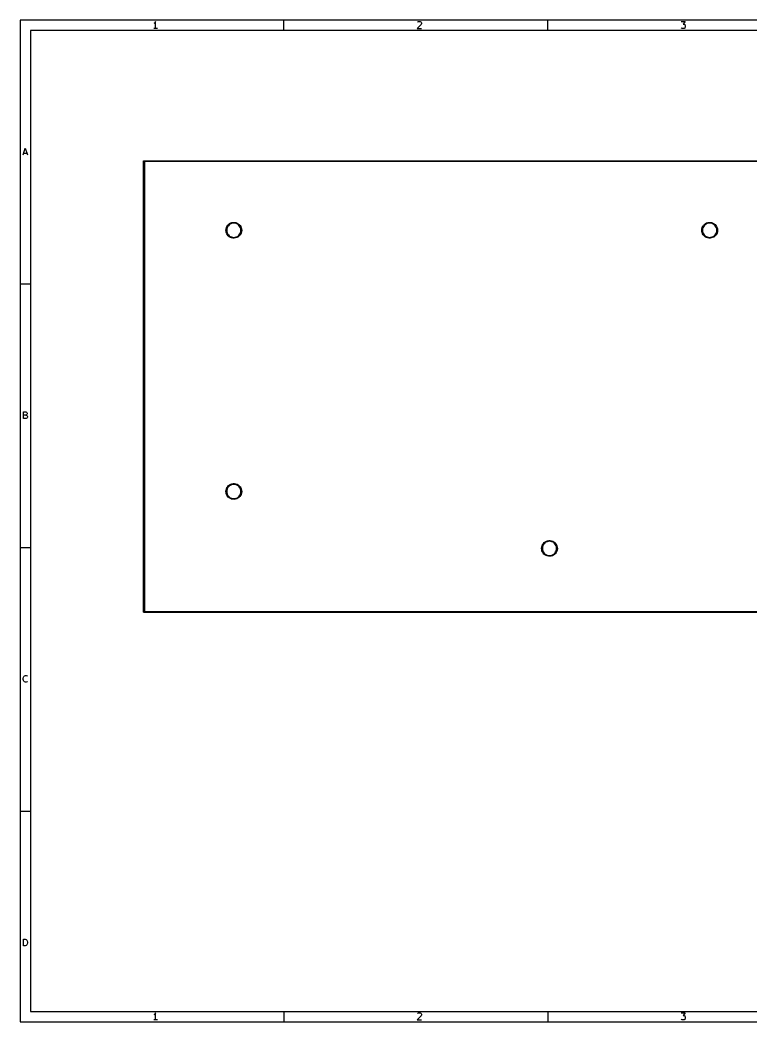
# Model space of a CAD drawing. Extents: x -194 to 83, y -81 to 109.
# Drawn here: x -194 to -55.5, y -80.6 to 109.4 of the extents above; entities that cross this region are included whole.
import ezdxf

# ---------------------------------------------------------------- set-up
doc = ezdxf.new("R2010")
doc.units = 0
doc.layers.add('BLACK', color=7, linetype='CONTINUOUS')

msp = doc.modelspace()

# ---------------------------------------------------------------- linework, layer by layer
at = {"layer": 'BLACK', "linetype": 'CONTINUOUS'}
for p, q in [((-193.962, 109.38), (-193.962, -80.6272)), ((83.0402, 109.38), (-193.962, 109.38)), ((-168.516, 108.782), (-168.639, 108.72)), ((-168.392, 108.906), (-168.516, 108.782)), ((-168.268, 109.092), (-168.392, 108.906)), ((-168.268, 107.792), (-168.268, 109.092)), ((-143.962, 107.38), (-143.962, 109.38)), ((-117.958, 108.535), (-118.701, 107.792)), ((-118.639, 108.968), (-118.577, 109.03)), ((-118.577, 109.03), (-118.454, 109.092)), ((-118.454, 109.092), (-118.144, 109.092)), ((-118.144, 109.092), (-118.02, 109.03)), ((-118.02, 109.03), (-117.958, 108.968)), ((-117.958, 108.968), (-117.897, 108.844)), ((-117.897, 108.72), (-117.958, 108.535)), ((-117.897, 108.844), (-117.897, 108.72)), ((-93.962, 107.38), (-93.962, 109.38)), ((-68.7013, 109.092), (-67.8965, 109.092)), ((-67.8965, 109.092), (-68.3299, 108.597)), ((-68.3299, 108.597), (-68.1441, 108.597)), ((-68.1441, 108.597), (-68.0203, 108.535)), ((-68.0203, 108.535), (-67.9584, 108.473)), ((-67.9584, 108.473), (-67.8965, 108.349)), ((-67.8965, 108.349), (-67.8965, 108.04)), ((-191.962, 107.38), (-191.962, -78.6272)), ((81.0402, 107.38), (-191.962, 107.38)), ((-167.897, 107.792), (-168.639, 107.792)), ((-118.701, 107.792), (-117.897, 107.792)), ((-68.6394, 107.854), (-68.7013, 107.916)), ((-68.5156, 107.792), (-68.6394, 107.854)), ((-68.1441, 107.792), (-68.5156, 107.792)), ((-68.0203, 107.854), (-68.1441, 107.792)), ((-67.9584, 107.916), (-68.0203, 107.854)), ((-67.8965, 108.04), (-67.9584, 107.916)), ((-193.395, 83.7919), (-192.962, 85.0919)), ((-193.272, 84.1633), (-192.652, 84.1633)), ((-192.962, 85.0919), (-192.529, 83.7919)), ((-170.546, 82.6241), (-170.544, 82.6339)), ((-170.546, -2.8898), (-170.546, 82.6241)), ((-170.545, 82.6372), (-170.543, 82.64)), ((-170.544, 82.6339), (-170.545, 82.6372)), ((-170.543, 82.64), (-170.541, 82.6498)), ((-170.541, 82.6498), (-170.529, 82.6647)), ((-170.529, 82.6647), (-170.519, 82.6816)), ((-170.519, 82.6816), (-170.513, 82.6839)), ((-170.513, 82.6839), (-170.508, 82.6891)), ((-170.508, 82.6891), (-170.489, 82.6924)), ((-170.489, 82.6924), (-170.471, 82.6991)), ((-170.471, 82.6991), (2.88389, 82.6512)), ((2.80887, 82.5012), (-170.396, 82.5491)), ((-170.396, 82.5491), (-170.396, -2.8148)), ((-154.753, 70.2524), (-154.615, 70.4547)), ((-154.487, 70.3817), (-154.622, 70.189)), ((-154.615, 70.4547), (-154.446, 70.6318)), ((-154.321, 70.5481), (-154.487, 70.3817)), ((-154.446, 70.6318), (-154.25, 70.7789)), ((-154.128, 70.6831), (-154.321, 70.5481)), ((-154.25, 70.7789), (-154.032, 70.8921)), ((-153.915, 70.7826), (-154.128, 70.6831)), ((-154.032, 70.8921), (-153.8, 70.9682)), ((-153.688, 70.8435), (-153.915, 70.7826)), ((-153.8, 70.9682), (-153.557, 71.0052)), ((-153.453, 70.864), (-153.688, 70.8435)), ((-153.557, 71.0052), (-153.312, 71.0022)), ((-153.219, 70.8435), (-153.453, 70.864)), ((-153.312, 71.0022), (-153.071, 70.9593)), ((-152.991, 70.7826), (-153.219, 70.8435)), ((-153.071, 70.9593), (-152.84, 70.8775)), ((-152.778, 70.6831), (-152.991, 70.7826)), ((-152.84, 70.8775), (-152.626, 70.7591)), ((-152.585, 70.5481), (-152.778, 70.6831)), ((-152.626, 70.7591), (-152.434, 70.6073)), ((-152.419, 70.3817), (-152.585, 70.5481)), ((-152.434, 70.6073), (-152.269, 70.4261)), ((-152.284, 70.189), (-152.419, 70.3817)), ((-152.269, 70.4261), (-152.136, 70.2204)), ((-64.5829, 70.2524), (-64.4449, 70.4547)), ((-64.3173, 70.3817), (-64.4523, 70.189)), ((-64.4449, 70.4547), (-64.2756, 70.6318)), ((-64.1509, 70.5481), (-64.3173, 70.3817)), ((-64.2756, 70.6318), (-64.0797, 70.7789)), ((-63.9582, 70.6831), (-64.1509, 70.5481)), ((-64.0797, 70.7789), (-63.8624, 70.8921)), ((-63.7449, 70.7826), (-63.9582, 70.6831)), ((-63.8624, 70.8921), (-63.6296, 70.9682)), ((-63.5176, 70.8435), (-63.7449, 70.7826)), ((-63.6296, 70.9682), (-63.3874, 71.0052)), ((-63.2831, 70.864), (-63.5176, 70.8435)), ((-63.3874, 71.0052), (-63.1425, 71.0022)), ((-63.0487, 70.8435), (-63.2831, 70.864)), ((-63.1425, 71.0022), (-62.9013, 70.9593)), ((-62.8214, 70.7826), (-63.0487, 70.8435)), ((-62.9013, 70.9593), (-62.6703, 70.8775)), ((-62.6081, 70.6831), (-62.8214, 70.7826)), ((-62.6703, 70.8775), (-62.4559, 70.7591)), ((-62.4153, 70.5481), (-62.6081, 70.6831)), ((-62.4559, 70.7591), (-62.2636, 70.6073)), ((-62.2489, 70.3817), (-62.4153, 70.5481)), ((-62.2636, 70.6073), (-62.0987, 70.4261)), ((-62.114, 70.189), (-62.2489, 70.3817)), ((-62.0987, 70.4261), (-61.9657, 70.2204)), ((-154.948, 69.5505), (-154.922, 69.7941)), ((-154.945, 69.514), (-154.948, 69.5505)), ((-154.933, 69.3059), (-154.945, 69.514)), ((-154.88, 69.0669), (-154.933, 69.3059)), ((-154.922, 69.7941), (-154.856, 70.0301)), ((-154.787, 68.8399), (-154.88, 69.0669)), ((-154.856, 70.0301), (-154.753, 70.2524)), ((-154.783, 69.7484), (-154.803, 69.514)), ((-154.803, 69.514), (-154.783, 69.2795)), ((-154.659, 68.6311), (-154.787, 68.8399)), ((-154.722, 69.9757), (-154.783, 69.7484)), ((-154.783, 69.2795), (-154.722, 69.0522)), ((-154.622, 70.189), (-154.722, 69.9757)), ((-154.722, 69.0522), (-154.622, 68.8389)), ((-154.499, 68.4459), (-154.659, 68.6311)), ((-154.622, 68.8389), (-154.487, 68.6462)), ((-154.311, 68.2894), (-154.499, 68.4459)), ((-154.487, 68.6462), (-154.321, 68.4798)), ((-154.321, 68.4798), (-154.128, 68.3448)), ((-152.778, 68.3448), (-152.585, 68.4798)), ((-152.585, 68.4798), (-152.419, 68.6462)), ((-152.315, 68.5451), (-152.488, 68.3722)), ((-152.419, 68.6462), (-152.284, 68.8389)), ((-152.172, 68.744), (-152.315, 68.5451)), ((-152.185, 69.9757), (-152.284, 70.189)), ((-152.284, 68.8389), (-152.185, 69.0522)), ((-152.124, 69.7484), (-152.185, 69.9757)), ((-152.185, 69.0522), (-152.124, 69.2795)), ((-152.063, 68.9636), (-152.172, 68.744)), ((-152.136, 70.2204), (-152.038, 69.9957)), ((-152.103, 69.514), (-152.124, 69.7484)), ((-152.124, 69.2795), (-152.103, 69.514)), ((-151.992, 69.198), (-152.063, 68.9636)), ((-152.038, 69.9957), (-151.978, 69.7581)), ((-151.96, 69.4409), (-151.992, 69.198)), ((-151.978, 69.7581), (-151.958, 69.514)), ((-151.958, 69.514), (-151.96, 69.4409)), ((-64.7776, 69.5505), (-64.7516, 69.7941)), ((-64.7755, 69.514), (-64.7776, 69.5505)), ((-64.7635, 69.3059), (-64.7755, 69.514)), ((-64.7096, 69.0669), (-64.7635, 69.3059)), ((-64.7516, 69.7941), (-64.6861, 70.0301)), ((-64.6175, 68.8399), (-64.7096, 69.0669)), ((-64.6861, 70.0301), (-64.5829, 70.2524)), ((-64.6127, 69.7484), (-64.6332, 69.514)), ((-64.6332, 69.514), (-64.6127, 69.2795)), ((-64.4895, 68.6311), (-64.6175, 68.8399)), ((-64.5518, 69.9757), (-64.6127, 69.7484)), ((-64.6127, 69.2795), (-64.5518, 69.0522)), ((-64.4523, 70.189), (-64.5518, 69.9757)), ((-64.5518, 69.0522), (-64.4523, 68.8389)), ((-64.3291, 68.4459), (-64.4895, 68.6311)), ((-64.4523, 68.8389), (-64.3173, 68.6462)), ((-64.1406, 68.2894), (-64.3291, 68.4459)), ((-64.3173, 68.6462), (-64.1509, 68.4798)), ((-64.1509, 68.4798), (-63.9582, 68.3448)), ((-62.6081, 68.3448), (-62.4153, 68.4798)), ((-62.4153, 68.4798), (-62.2489, 68.6462)), ((-62.1447, 68.5451), (-62.3182, 68.3722)), ((-62.2489, 68.6462), (-62.114, 68.8389)), ((-62.0018, 68.744), (-62.1447, 68.5451)), ((-62.0145, 69.9757), (-62.114, 70.189)), ((-62.114, 68.8389), (-62.0145, 69.0522)), ((-61.9536, 69.7484), (-62.0145, 69.9757)), ((-62.0145, 69.0522), (-61.9536, 69.2795)), ((-61.8932, 68.9636), (-62.0018, 68.744)), ((-61.9657, 70.2204), (-61.868, 69.9957)), ((-61.9331, 69.514), (-61.9536, 69.7484)), ((-61.9536, 69.2795), (-61.9331, 69.514)), ((-61.822, 69.198), (-61.8932, 68.9636)), ((-61.868, 69.9957), (-61.8083, 69.7581)), ((-61.79, 69.4409), (-61.822, 69.198)), ((-61.8083, 69.7581), (-61.7882, 69.514)), ((-61.7882, 69.514), (-61.79, 69.4409)), ((-154.099, 68.1658), (-154.311, 68.2894)), ((-154.128, 68.3448), (-153.915, 68.2453)), ((-153.87, 68.0784), (-154.099, 68.1658)), ((-153.915, 68.2453), (-153.688, 68.1844)), ((-153.63, 68.0296), (-153.87, 68.0784)), ((-153.688, 68.1844), (-153.453, 68.1639)), ((-153.385, 68.0206), (-153.63, 68.0296)), ((-153.453, 68.1639), (-153.219, 68.1844)), ((-153.142, 68.0517), (-153.385, 68.0206)), ((-153.219, 68.1844), (-152.991, 68.2453)), ((-152.908, 68.1221), (-153.142, 68.0517)), ((-152.991, 68.2453), (-152.778, 68.3448)), ((-152.688, 68.2299), (-152.908, 68.1221)), ((-152.488, 68.3722), (-152.688, 68.2299)), ((-63.9291, 68.1658), (-64.1406, 68.2894)), ((-63.9582, 68.3448), (-63.7449, 68.2453)), ((-63.7002, 68.0784), (-63.9291, 68.1658)), ((-63.7449, 68.2453), (-63.5176, 68.1844)), ((-63.4601, 68.0296), (-63.7002, 68.0784)), ((-63.5176, 68.1844), (-63.2831, 68.1639)), ((-63.2153, 68.0206), (-63.4601, 68.0296)), ((-63.2831, 68.1639), (-63.0487, 68.1844)), ((-62.9723, 68.0517), (-63.2153, 68.0206)), ((-63.0487, 68.1844), (-62.8214, 68.2453)), ((-62.7377, 68.1221), (-62.9723, 68.0517)), ((-62.8214, 68.2453), (-62.6081, 68.3448)), ((-62.5177, 68.2299), (-62.7377, 68.1221)), ((-62.3182, 68.3722), (-62.5177, 68.2299)), ((-193.962, 59.38), (-191.962, 59.38)), ((-193.302, 33.7919), (-193.302, 35.0919)), ((-193.302, 35.0919), (-192.869, 35.0919)), ((-192.869, 34.4729), (-193.302, 34.4729)), ((-192.869, 35.0919), (-192.745, 35.03)), ((-192.745, 34.5348), (-192.869, 34.4729)), ((-192.869, 34.4729), (-192.683, 34.411)), ((-192.745, 35.03), (-192.683, 34.9681)), ((-192.683, 34.5967), (-192.745, 34.5348)), ((-192.683, 34.9681), (-192.622, 34.8443)), ((-192.622, 34.7205), (-192.683, 34.5967)), ((-192.683, 34.411), (-192.622, 34.349)), ((-192.622, 34.8443), (-192.622, 34.7205)), ((-192.622, 34.349), (-192.56, 34.2252)), ((-192.56, 34.2252), (-192.56, 34.0395)), ((-192.807, 33.7919), (-193.302, 33.7919)), ((-192.683, 33.8538), (-192.807, 33.7919)), ((-192.622, 33.9157), (-192.683, 33.8538)), ((-192.56, 34.0395), (-192.622, 33.9157)), ((-154.753, 20.7086), (-154.615, 20.911)), ((-154.615, 20.911), (-154.446, 21.0881)), ((-154.321, 21.0044), (-154.487, 20.838)), ((-154.446, 21.0881), (-154.25, 21.2352)), ((-154.128, 21.1394), (-154.321, 21.0044)), ((-154.25, 21.2352), (-154.032, 21.3483)), ((-153.915, 21.2388), (-154.128, 21.1394)), ((-154.032, 21.3483), (-153.8, 21.4244)), ((-153.688, 21.2997), (-153.915, 21.2388)), ((-153.8, 21.4244), (-153.557, 21.4615)), ((-153.453, 21.3202), (-153.688, 21.2997)), ((-153.557, 21.4615), (-153.312, 21.4585)), ((-153.219, 21.2997), (-153.453, 21.3202)), ((-153.312, 21.4585), (-153.071, 21.4155)), ((-152.991, 21.2388), (-153.219, 21.2997)), ((-153.071, 21.4155), (-152.84, 21.3337)), ((-152.778, 21.1394), (-152.991, 21.2388)), ((-152.84, 21.3337), (-152.626, 21.2153)), ((-152.585, 21.0044), (-152.778, 21.1394)), ((-152.626, 21.2153), (-152.434, 21.0635)), ((-152.419, 20.838), (-152.585, 21.0044)), ((-152.434, 21.0635), (-152.269, 20.8823)), ((-154.948, 20.0067), (-154.922, 20.2503)), ((-154.945, 19.9702), (-154.948, 20.0067)), ((-154.933, 19.7621), (-154.945, 19.9702)), ((-154.88, 19.5232), (-154.933, 19.7621)), ((-154.922, 20.2503), (-154.856, 20.4864)), ((-154.787, 19.2962), (-154.88, 19.5232)), ((-154.856, 20.4864), (-154.753, 20.7086)), ((-154.783, 20.2046), (-154.803, 19.9702)), ((-154.803, 19.9702), (-154.783, 19.7358)), ((-154.659, 19.0873), (-154.787, 19.2962)), ((-154.722, 20.4319), (-154.783, 20.2046)), ((-154.783, 19.7358), (-154.722, 19.5085)), ((-154.622, 20.6452), (-154.722, 20.4319)), ((-154.722, 19.5085), (-154.622, 19.2952)), ((-154.499, 18.9021), (-154.659, 19.0873)), ((-154.487, 20.838), (-154.622, 20.6452)), ((-154.622, 19.2952), (-154.487, 19.1024)), ((-154.487, 19.1024), (-154.321, 18.936)), ((-152.585, 18.936), (-152.419, 19.1024)), ((-152.315, 19.0013), (-152.488, 18.8284)), ((-152.284, 20.6452), (-152.419, 20.838)), ((-152.419, 19.1024), (-152.284, 19.2952)), ((-152.172, 19.2003), (-152.315, 19.0013)), ((-152.185, 20.4319), (-152.284, 20.6452)), ((-152.284, 19.2952), (-152.185, 19.5085)), ((-152.269, 20.8823), (-152.136, 20.6766)), ((-152.124, 20.2046), (-152.185, 20.4319)), ((-152.185, 19.5085), (-152.124, 19.7358)), ((-152.063, 19.4199), (-152.172, 19.2003)), ((-152.136, 20.6766), (-152.038, 20.452)), ((-152.103, 19.9702), (-152.124, 20.2046)), ((-152.124, 19.7358), (-152.103, 19.9702)), ((-151.992, 19.6543), (-152.063, 19.4199)), ((-152.038, 20.452), (-151.978, 20.2144)), ((-151.96, 19.8972), (-151.992, 19.6543)), ((-151.978, 20.2144), (-151.958, 19.9702)), ((-151.958, 19.9702), (-151.96, 19.8972)), ((-154.311, 18.7456), (-154.499, 18.9021)), ((-154.321, 18.936), (-154.128, 18.801)), ((-154.099, 18.622), (-154.311, 18.7456)), ((-154.128, 18.801), (-153.915, 18.7016)), ((-153.87, 18.5347), (-154.099, 18.622)), ((-153.915, 18.7016), (-153.688, 18.6407)), ((-153.63, 18.4858), (-153.87, 18.5347)), ((-153.688, 18.6407), (-153.453, 18.6202)), ((-153.385, 18.4768), (-153.63, 18.4858)), ((-153.453, 18.6202), (-153.219, 18.6407)), ((-153.142, 18.508), (-153.385, 18.4768)), ((-153.219, 18.6407), (-152.991, 18.7016)), ((-152.908, 18.5784), (-153.142, 18.508)), ((-152.991, 18.7016), (-152.778, 18.801)), ((-152.688, 18.6861), (-152.908, 18.5784)), ((-152.778, 18.801), (-152.585, 18.936)), ((-152.488, 18.8284), (-152.688, 18.6861)), ((-95.1046, 9.45531), (-95.0391, 9.69138)), ((-95.0391, 9.69138), (-94.9359, 9.91359)), ((-94.9048, 9.63694), (-94.9657, 9.40963)), ((-94.9359, 9.91359), (-94.7979, 10.116)), ((-94.8053, 9.85022), (-94.9048, 9.63694)), ((-94.6703, 10.043), (-94.8053, 9.85022)), ((-94.7979, 10.116), (-94.6286, 10.2931)), ((-94.5039, 10.2094), (-94.6703, 10.043)), ((-94.6286, 10.2931), (-94.4327, 10.4402)), ((-94.3112, 10.3444), (-94.5039, 10.2094)), ((-94.4327, 10.4402), (-94.2154, 10.5533)), ((-94.0979, 10.4438), (-94.3112, 10.3444)), ((-94.2154, 10.5533), (-93.9826, 10.6294)), ((-93.8706, 10.5047), (-94.0979, 10.4438)), ((-93.9826, 10.6294), (-93.7404, 10.6665)), ((-93.6361, 10.5252), (-93.8706, 10.5047)), ((-93.7404, 10.6665), (-93.4955, 10.6635)), ((-93.4017, 10.5047), (-93.6361, 10.5252)), ((-93.4955, 10.6635), (-93.2543, 10.6205)), ((-93.1744, 10.4438), (-93.4017, 10.5047)), ((-93.2543, 10.6205), (-93.0233, 10.5387)), ((-92.9611, 10.3444), (-93.1744, 10.4438)), ((-93.0233, 10.5387), (-92.8089, 10.4203)), ((-92.7683, 10.2094), (-92.9611, 10.3444)), ((-92.8089, 10.4203), (-92.6166, 10.2685)), ((-92.6019, 10.043), (-92.7683, 10.2094)), ((-92.6166, 10.2685), (-92.4517, 10.0873)), ((-92.467, 9.85022), (-92.6019, 10.043)), ((-92.3675, 9.63694), (-92.467, 9.85022)), ((-92.4517, 10.0873), (-92.3187, 9.88162)), ((-92.3066, 9.40963), (-92.3675, 9.63694)), ((-92.3187, 9.88162), (-92.221, 9.65695)), ((-92.221, 9.65695), (-92.1613, 9.41935)), ((-193.962, 9.38), (-191.962, 9.38)), ((-95.1306, 9.21172), (-95.1046, 9.45531)), ((-95.1285, 9.1752), (-95.1306, 9.21172)), ((-95.1165, 8.96715), (-95.1285, 9.1752)), ((-95.0626, 8.72816), (-95.1165, 8.96715)), ((-94.9705, 8.50118), (-95.0626, 8.72816)), ((-94.9657, 9.40963), (-94.9862, 9.1752)), ((-94.9862, 9.1752), (-94.9657, 8.94076)), ((-94.8425, 8.2923), (-94.9705, 8.50118)), ((-94.9657, 8.94076), (-94.9048, 8.71346)), ((-94.9048, 8.71346), (-94.8053, 8.50018)), ((-94.6821, 8.10713), (-94.8425, 8.2923)), ((-94.8053, 8.50018), (-94.6703, 8.30741)), ((-94.4936, 7.95064), (-94.6821, 8.10713)), ((-94.6703, 8.30741), (-94.5039, 8.14101)), ((-94.5039, 8.14101), (-94.3112, 8.00603)), ((-94.2821, 7.82705), (-94.4936, 7.95064)), ((-94.3112, 8.00603), (-94.0979, 7.90657)), ((-94.0532, 7.73965), (-94.2821, 7.82705)), ((-94.0979, 7.90657), (-93.8706, 7.84567)), ((-93.8131, 7.69081), (-94.0532, 7.73965)), ((-93.8706, 7.84567), (-93.6361, 7.82516)), ((-93.5683, 7.68183), (-93.8131, 7.69081)), ((-93.6361, 7.82516), (-93.4017, 7.84567)), ((-93.3253, 7.71296), (-93.5683, 7.68183)), ((-93.4017, 7.84567), (-93.1744, 7.90657)), ((-93.0907, 7.78336), (-93.3253, 7.71296)), ((-93.1744, 7.90657), (-92.9611, 8.00603)), ((-92.8707, 7.89113), (-93.0907, 7.78336)), ((-92.9611, 8.00603), (-92.7683, 8.14101)), ((-92.6712, 8.0334), (-92.8707, 7.89113)), ((-92.7683, 8.14101), (-92.6019, 8.30741)), ((-92.4977, 8.20632), (-92.6712, 8.0334)), ((-92.6019, 8.30741), (-92.467, 8.50018)), ((-92.3548, 8.40526), (-92.4977, 8.20632)), ((-92.467, 8.50018), (-92.3675, 8.71346)), ((-92.3675, 8.71346), (-92.3066, 8.94076)), ((-92.2462, 8.62489), (-92.3548, 8.40526)), ((-92.2861, 9.1752), (-92.3066, 9.40963)), ((-92.3066, 8.94076), (-92.2861, 9.1752)), ((-92.175, 8.85929), (-92.2462, 8.62489)), ((-92.143, 9.10217), (-92.175, 8.85929)), ((-92.1613, 9.41935), (-92.1412, 9.1752)), ((-92.1412, 9.1752), (-92.143, 9.10217)), ((-170.539, -2.90811), (-170.546, -2.8898)), ((-170.536, -2.9273), (-170.539, -2.90811)), ((-170.531, -2.93165), (-170.536, -2.9273)), ((-170.529, -2.93801), (-170.531, -2.93165)), ((-170.512, -2.94775), (-170.529, -2.93801)), ((-170.497, -2.96028), (-170.512, -2.94775)), ((-170.487, -2.962), (-170.497, -2.96028)), ((-170.484, -2.96366), (-170.487, -2.962)), ((-170.481, -2.96308), (-170.484, -2.96366)), ((-170.471, -2.9648), (-170.481, -2.96308)), ((2.88387, -2.9648), (-170.471, -2.9648)), ((-170.396, -2.8148), (2.80887, -2.8148)), ((-193.302, -15.2176), (-193.241, -15.0938)), ((-193.241, -15.0938), (-193.117, -14.97)), ((-193.117, -14.97), (-192.931, -14.9081)), ((-192.931, -14.9081), (-192.807, -14.9081)), ((-192.807, -14.9081), (-192.622, -14.97)), ((-192.622, -14.97), (-192.56, -15.0319)), ((-193.364, -15.4652), (-193.302, -15.2176)), ((-193.364, -15.651), (-193.364, -15.4652)), ((-193.302, -15.8986), (-193.364, -15.651)), ((-193.241, -16.0224), (-193.302, -15.8986)), ((-193.117, -16.1462), (-193.241, -16.0224)), ((-192.931, -16.2081), (-193.117, -16.1462)), ((-192.807, -16.2081), (-192.931, -16.2081)), ((-192.622, -16.1462), (-192.807, -16.2081)), ((-192.56, -16.0843), (-192.622, -16.1462)), ((-193.962, -40.62), (-191.962, -40.62)), ((-193.302, -66.2081), (-193.302, -64.9081)), ((-193.302, -64.9081), (-192.993, -64.9081)), ((-192.993, -66.2081), (-193.302, -66.2081)), ((-192.993, -64.9081), (-192.807, -64.97)), ((-192.807, -66.1462), (-192.993, -66.2081)), ((-192.807, -64.97), (-192.683, -65.0938)), ((-192.683, -66.0224), (-192.807, -66.1462)), ((-192.683, -65.0938), (-192.622, -65.2176)), ((-192.622, -65.8986), (-192.683, -66.0224)), ((-192.622, -65.2176), (-192.56, -65.4652)), ((-192.56, -65.651), (-192.622, -65.8986)), ((-192.56, -65.4652), (-192.56, -65.651)), ((-191.962, -78.6272), (81.0402, -78.6272)), ((-168.516, -79.2248), (-168.639, -79.2867)), ((-168.392, -79.101), (-168.516, -79.2248)), ((-168.268, -78.9153), (-168.392, -79.101)), ((-168.268, -80.2153), (-168.268, -78.9153)), ((-143.962, -78.6272), (-143.962, -80.6272)), ((-117.958, -79.4724), (-118.701, -80.2153)), ((-118.639, -79.0391), (-118.577, -78.9772)), ((-118.577, -78.9772), (-118.454, -78.9153)), ((-118.454, -78.9153), (-118.144, -78.9153)), ((-118.144, -78.9153), (-118.02, -78.9772)), ((-118.02, -78.9772), (-117.958, -79.0391)), ((-117.958, -79.0391), (-117.897, -79.1629)), ((-117.897, -79.2867), (-117.958, -79.4724)), ((-117.897, -79.1629), (-117.897, -79.2867)), ((-93.962, -78.6272), (-93.962, -80.6272)), ((-68.7013, -78.9153), (-67.8965, -78.9153)), ((-67.8965, -78.9153), (-68.3299, -79.4105)), ((-68.3299, -79.4105), (-68.1441, -79.4105)), ((-68.1441, -79.4105), (-68.0203, -79.4724)), ((-68.0203, -79.4724), (-67.9584, -79.5343)), ((-67.9584, -79.5343), (-67.8965, -79.6582)), ((-67.8965, -79.6582), (-67.8965, -79.9677)), ((-193.962, -80.6272), (83.0402, -80.6272)), ((-167.897, -80.2153), (-168.639, -80.2153)), ((-118.701, -80.2153), (-117.897, -80.2153)), ((-68.6394, -80.1534), (-68.7013, -80.0915)), ((-68.5156, -80.2153), (-68.6394, -80.1534)), ((-68.1441, -80.2153), (-68.5156, -80.2153)), ((-68.0203, -80.1534), (-68.1441, -80.2153)), ((-67.9584, -80.0915), (-68.0203, -80.1534)), ((-67.8965, -79.9677), (-67.9584, -80.0915))]:
    msp.add_line(p, q, dxfattribs=at)

doc.saveas('drawing.dxf')
